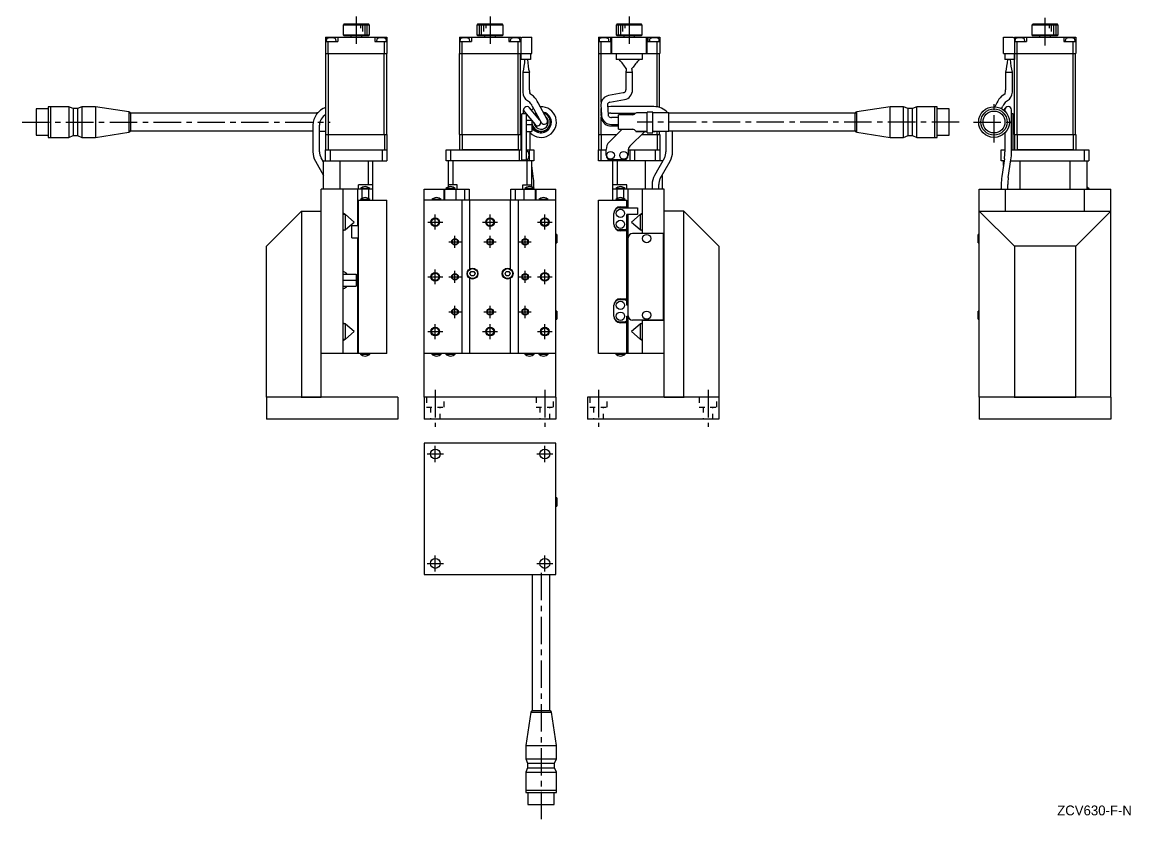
# Model space of a CAD drawing. Extents: x -100 to 406, y 14 to 563.
# Drawn here: x -100 to 406, y 14 to 379 of the extents above; entities that cross this region are included whole.
import ezdxf

# ---------------------------------------------------------------- set-up
doc = ezdxf.new("R2010")
doc.units = 0
doc.header["$LTSCALE"] = 10
doc.linetypes.add('CENTER', pattern=[2, 1.25, -0.25, 0.25, -0.25])
doc.linetypes.add('DOT', pattern=[0.5, 0.25, -0.25])
doc.layers.add('1', color=7, linetype='CONTINUOUS')
doc.styles.get("Standard").update_dxf_attribs({"font": 'FGP教科書体NT-M'})

msp = doc.modelspace()

# ---------------------------------------------------------------- linework, layer by layer
at = {"layer": '1', "color": 4, "linetype": 'CENTER'}
for p, q in [((52.845529, 381.822444), (52.845529, 368.637494)), ((113.893803, 381.822444), (113.893803, 368.637494)), ((177.390104, 381.822444), (177.390104, 368.637494)), ((367.220668, 368.637494), (367.220668, 381.822444)), ((343.920668, 324.220899), (343.920668, 343.020897)), ((-99.665127, 333.620898), (40.992052, 333.620898)), ((328.018109, 333.620898), (181.078476, 333.620898)), ((334.520669, 333.620898), (353.320667, 333.620898)), ((88.893803, 284.520898), (88.893803, 291.320898)), ((113.893803, 284.520898), (113.893803, 291.320898)), ((138.893803, 284.520898), (138.893803, 291.320898)), ((85.493803, 287.920898), (92.293803, 287.920898)), ((110.493803, 287.920898), (117.293803, 287.920898)), ((135.493803, 287.920898), (142.293803, 287.920898)), ((95.093803, 278.920898), (100.693803, 278.920898)), ((97.893803, 276.120898), (97.893803, 281.720898)), ((111.093803, 278.920898), (116.693803, 278.920898)), ((113.893803, 276.120898), (113.893803, 281.720898)), ((127.093803, 278.920898), (132.693803, 278.920898)), ((129.893803, 276.120898), (129.893803, 281.720898)), ((88.893803, 259.520898), (88.893803, 266.320898)), ((97.893803, 260.120898), (97.893803, 265.720898)), ((129.893803, 260.120898), (129.893803, 265.720898)), ((138.893803, 259.520898), (138.893803, 266.320898)), ((85.493803, 262.920898), (92.293803, 262.920898)), ((95.093803, 262.920898), (100.693803, 262.920898)), ((127.093803, 262.920898), (132.693803, 262.920898)), ((135.493803, 262.920898), (142.293803, 262.920898)), ((97.893803, 244.120898), (97.893803, 249.720898)), ((113.893803, 244.120898), (113.893803, 249.720898)), ((129.893803, 244.120898), (129.893803, 249.720898)), ((95.093803, 246.920898), (100.693803, 246.920898)), ((111.093803, 246.920898), (116.693803, 246.920898)), ((127.093803, 246.920898), (132.693803, 246.920898)), ((85.493803, 237.920898), (92.293803, 237.920898)), ((88.893803, 234.520898), (88.893803, 241.320898)), ((110.493803, 237.920898), (117.293803, 237.920898)), ((113.893803, 234.520898), (113.893803, 241.320898)), ((135.493803, 237.920898), (142.293803, 237.920898)), ((138.893803, 234.520898), (138.893803, 241.320898)), ((88.893803, 211.263093), (88.893803, 194.498569)), ((138.893803, 211.263093), (138.893803, 194.498569)), ((163.390104, 211.263093), (163.390104, 194.498569)), ((213.390104, 211.263093), (213.390104, 194.498569)), ((88.893803, 178.335213), (88.893803, 185.735213)), ((138.893803, 178.335213), (138.893803, 185.735213)), ((85.193803, 182.035213), (92.593803, 182.035213)), ((135.193803, 182.035213), (142.593803, 182.035213)), ((85.193803, 132.035213), (92.593803, 132.035213)), ((88.893803, 128.335213), (88.893803, 135.735213)), ((135.193803, 132.035213), (142.593803, 132.035213)), ((138.893803, 128.335213), (138.893803, 135.735213)), ((137.193803, 127.720448), (137.193803, 14.492319))]:
    msp.add_line(p, q, dxfattribs=at)
at = {"layer": '1', "color": 7, "linetype": 'CONTINUOUS'}
for p, q in [((47.345529, 378.420898), (46.845529, 377.920898)), ((46.845529, 377.920898), (46.845529, 373.420898)), ((58.845529, 377.920898), (46.845529, 377.920898)), ((47.345529, 378.420898), (58.345529, 378.420898)), ((58.845529, 377.920898), (58.345529, 378.420898)), ((58.845529, 373.420898), (58.845529, 377.920898)), ((108.393803, 378.420898), (107.893803, 377.920898)), ((119.893803, 377.920898), (107.893803, 377.920898)), ((107.893803, 377.920898), (107.893803, 373.420898)), ((108.393803, 378.420898), (119.393803, 378.420898)), ((119.893803, 377.920898), (119.393803, 378.420898)), ((119.893803, 373.420898), (119.893803, 377.920898)), ((171.890104, 378.420898), (171.390104, 377.920898)), ((183.390104, 377.920898), (171.390104, 377.920898)), ((171.390104, 377.920898), (171.390104, 373.420898)), ((171.890104, 378.420898), (182.890104, 378.420898)), ((183.390104, 377.920898), (182.890104, 378.420898)), ((183.390104, 373.420898), (183.390104, 377.920898)), ((361.720668, 378.420898), (361.220668, 377.920898)), ((373.220668, 377.920898), (361.220668, 377.920898)), ((361.220668, 377.920898), (361.220668, 373.420898)), ((361.720668, 378.420898), (372.720668, 378.420898)), ((373.220668, 377.920898), (372.720668, 378.420898)), ((373.220668, 373.420898), (373.220668, 377.920898)), ((38.845529, 372.420898), (66.845529, 372.420898)), ((38.845529, 372.420898), (38.845529, 364.920898)), ((38.845529, 370.420898), (44.345529, 370.420898)), ((39.18173, 371.406178), (39.095529, 370.420898)), ((40.045529, 364.920898), (40.045529, 370.420898)), ((43.595529, 370.420898), (43.509329, 371.406178)), ((44.345529, 372.420898), (44.345529, 370.420898)), ((46.845529, 373.420898), (47.345529, 372.920898)), ((46.845529, 373.420898), (58.845529, 373.420898)), ((58.345529, 372.920898), (47.345529, 372.920898)), ((50.345529, 372.920898), (50.345529, 372.420898)), ((55.345529, 372.420898), (55.345529, 372.920898)), ((58.345529, 372.920898), (58.845529, 373.420898)), ((61.345529, 372.420898), (61.345529, 370.420898)), ((61.345529, 370.420898), (66.845529, 370.420898)), ((62.18173, 371.406178), (62.095529, 370.420898)), ((65.645529, 364.920898), (65.645529, 370.420898)), ((66.595529, 370.420898), (66.509329, 371.406178)), ((66.845529, 372.420898), (66.845529, 364.920898)), ((99.893803, 372.420898), (127.893803, 372.420898)), ((99.893803, 372.420898), (99.893803, 364.920898)), ((99.893803, 370.420898), (105.393803, 370.420898)), ((100.230004, 371.406178), (100.143803, 370.420898)), ((101.093803, 364.920898), (101.093803, 370.420898)), ((104.643803, 370.420898), (104.557603, 371.406178)), ((105.393803, 372.420898), (105.393803, 370.420898)), ((107.893803, 373.420898), (119.893803, 373.420898)), ((107.893803, 373.420898), (108.393803, 372.920898)), ((119.393803, 372.920898), (108.393803, 372.920898)), ((111.393803, 372.920898), (111.393803, 372.420898)), ((116.393803, 372.420898), (116.393803, 372.920898)), ((119.393803, 372.920898), (119.893803, 373.420898)), ((122.393803, 372.420898), (122.393803, 370.420898)), ((122.393803, 370.420898), (127.893803, 370.420898)), ((123.230004, 371.406178), (123.143803, 370.420898)), ((126.693803, 364.920898), (126.693803, 370.420898)), ((127.643803, 370.420898), (127.557603, 371.406178)), ((127.893803, 372.420898), (127.893803, 362.120898)), ((128.393803, 372.120898), (127.893803, 372.120898)), ((128.393803, 372.420898), (128.393803, 372.120898)), ((128.393803, 372.420898), (132.893803, 372.420898)), ((132.893803, 364.920898), (132.893803, 372.420898)), ((163.390104, 372.420898), (191.390104, 372.420898)), ((163.390104, 372.420898), (163.390104, 364.920898)), ((163.390104, 370.420898), (168.890104, 370.420898)), ((163.726305, 371.406178), (163.640104, 370.420898)), ((164.590104, 364.920898), (164.590104, 370.420898)), ((168.140104, 370.420898), (168.053903, 371.406178)), ((168.890104, 372.420898), (168.890104, 370.420898)), ((169.140104, 364.920898), (169.140104, 372.120898)), ((169.175068, 372.120898), (169.140104, 372.120898)), ((169.175068, 372.420898), (169.175068, 372.120898)), ((169.489738, 364.920898), (169.489738, 372.420898)), ((171.390104, 373.420898), (183.390104, 373.420898)), ((171.390104, 373.420898), (171.890104, 372.920898)), ((182.890104, 372.920898), (171.890104, 372.920898)), ((174.890104, 372.920898), (174.890104, 372.420898)), ((179.890104, 372.420898), (179.890104, 372.920898)), ((182.890104, 372.920898), (183.390104, 373.420898)), ((185.29047, 364.920898), (185.29047, 372.420898)), ((185.605141, 372.420898), (185.605141, 372.120898)), ((185.640104, 372.120898), (185.605141, 372.120898)), ((185.640104, 364.920898), (185.640104, 372.120898)), ((185.890104, 372.420898), (185.890104, 370.420898)), ((185.890104, 370.420898), (191.390104, 370.420898)), ((186.726305, 371.406178), (186.640104, 370.420898)), ((190.190104, 364.920898), (190.190104, 370.420898)), ((191.140104, 370.420898), (191.053903, 371.406178)), ((191.390104, 372.420898), (191.390104, 364.920898)), ((348.220668, 364.920898), (348.220668, 372.420898)), ((348.220668, 372.420898), (352.720668, 372.420898)), ((352.720668, 372.420898), (352.720668, 372.120898)), ((353.220668, 372.120898), (352.720668, 372.120898)), ((353.220668, 372.420898), (353.220668, 362.120898)), ((353.220668, 372.420898), (381.220668, 372.420898)), ((353.220668, 370.420898), (358.720668, 370.420898)), ((353.556869, 371.406178), (353.470668, 370.420898)), ((354.420668, 364.920898), (354.420668, 370.420898)), ((357.970668, 370.420898), (357.884467, 371.406178)), ((358.720668, 372.420898), (358.720668, 370.420898)), ((361.220668, 373.420898), (373.220668, 373.420898)), ((361.220668, 373.420898), (361.720668, 372.920898)), ((372.720668, 372.920898), (361.720668, 372.920898)), ((364.720668, 372.920898), (364.720668, 372.420898)), ((369.720668, 372.420898), (369.720668, 372.920898)), ((372.720668, 372.920898), (373.220668, 373.420898)), ((375.720668, 372.420898), (375.720668, 370.420898)), ((375.720668, 370.420898), (381.220668, 370.420898)), ((376.556869, 371.406178), (376.470668, 370.420898)), ((380.020668, 364.920898), (380.020668, 370.420898)), ((380.970668, 370.420898), (380.884467, 371.406178)), ((381.220668, 372.420898), (381.220668, 364.920898)), ((38.845529, 364.920898), (66.845529, 364.920898)), ((38.945529, 327.920898), (38.945529, 364.920898)), ((40.086951, 327.920898), (40.086951, 364.920898)), ((65.604108, 327.920898), (65.604108, 364.920898)), ((66.745529, 327.920898), (66.745529, 364.920898)), ((99.893803, 364.920898), (132.893803, 364.920898)), ((99.993803, 327.920898), (99.993803, 364.920898)), ((101.135225, 327.920898), (101.135225, 364.920898)), ((126.652382, 327.920898), (126.652382, 364.920898)), ((127.793803, 327.920898), (127.793803, 364.920898)), ((132.293803, 364.920898), (132.293803, 362.120898)), ((163.390104, 364.920898), (191.390104, 364.920898)), ((163.490104, 327.920898), (163.490104, 364.920898)), ((164.631526, 342.640172), (164.631526, 364.920898)), ((171.390104, 364.920898), (171.390104, 362.120898)), ((183.390104, 364.920898), (183.390104, 362.120898)), ((190.148683, 340.549379), (190.148683, 364.920898)), ((191.290104, 340.264884), (191.290104, 364.920898)), ((348.220668, 364.920898), (381.220668, 364.920898)), ((348.820668, 364.920898), (348.820668, 362.120898)), ((353.320668, 327.920898), (353.320668, 364.920898)), ((354.46209, 327.920898), (354.46209, 364.920898)), ((379.979247, 327.920898), (379.979247, 364.920898)), ((381.120668, 327.920898), (381.120668, 364.920898)), ((132.293803, 362.120898), (127.893803, 362.120898)), ((183.390104, 362.120898), (171.390104, 362.120898)), ((353.220668, 362.120898), (348.820668, 362.120898)), ((128.818803, 356.320898), (131.918803, 356.320898)), ((128.818803, 356.320898), (128.818803, 348.338197)), ((131.918803, 348.338197), (131.918803, 356.320898)), ((175.840105, 356.320898), (178.940105, 356.320898)), ((175.840105, 356.320898), (175.840105, 348.338197)), ((176.091216, 358.065017), (176.137662, 357.948408)), ((178.605534, 357.787488), (178.639164, 357.93792)), ((178.639164, 357.93792), (178.679018, 358.044609)), ((178.679018, 358.044609), (178.763407, 358.186425)), ((178.940105, 348.338197), (178.940105, 356.320898)), ((349.195668, 356.320898), (349.195668, 348.338197)), ((349.195668, 356.320898), (352.295668, 356.320898)), ((352.295668, 348.338197), (352.295668, 356.320898)), ((130.1211, 344.114208), (130.137733, 344.102798)), ((133.694956, 345.430396), (131.883127, 346.66475)), ((174.717173, 346.908576), (167.955336, 345.674222)), ((174.767399, 346.918805), (174.717173, 346.908576)), ((174.904048, 346.9577), (174.767399, 346.918805)), ((175.034287, 347.010905), (174.904048, 346.9577)), ((175.156901, 347.07717), (175.034287, 347.010905)), ((347.419516, 345.430396), (347.411705, 345.425049)), ((348.987678, 346.498746), (347.419516, 345.430396)), ((-93.240259, 339.620896), (-93.240259, 327.6209)), ((-87.740258, 339.620896), (-93.240259, 339.620896)), ((-87.740258, 340.620897), (-87.740258, 326.620899)), ((-86.740256, 340.620897), (-87.740258, 340.620897)), ((-86.740256, 340.620897), (-86.740256, 326.620899)), ((-86.690256, 340.620897), (-86.740256, 340.570897)), ((-86.690256, 340.620897), (-86.690256, 326.620899)), ((-78.433256, 340.620897), (-86.690256, 340.620897)), ((-78.433256, 340.620897), (-78.433256, 326.620899)), ((-76.433256, 339.770898), (-78.433256, 340.620897)), ((-76.433256, 339.770898), (-76.433256, 327.470898)), ((-74.433256, 339.770898), (-76.433256, 339.770898)), ((-72.433256, 340.620897), (-74.433256, 339.770898)), ((-74.433256, 339.770898), (-74.433256, 327.470898)), ((-72.433256, 340.620897), (-72.433256, 326.620899)), ((-66.240257, 340.620897), (-72.433256, 340.620897)), ((-66.240257, 340.620897), (-66.240257, 326.620899)), ((-51.006274, 338.305223), (-66.240257, 340.620897)), ((129.21148, 337.420898), (129.21148, 339.179228)), ((130.137733, 344.102798), (131.898607, 342.903158)), ((136.604886, 334.547852), (131.855589, 340.149285)), ((133.184564, 340.91415), (137.228386, 333.387322)), ((139.959221, 334.854474), (135.915403, 342.381304)), ((164.536001, 341.567113), (164.796665, 336.561916)), ((164.631526, 337.780602), (164.631526, 339.732873)), ((167.631805, 341.728339), (167.633513, 341.835616)), ((167.89247, 336.723141), (167.631805, 341.728339)), ((167.633513, 341.835616), (167.656307, 341.964427)), ((167.656307, 341.964427), (167.708743, 342.100359)), ((169.006513, 340.679228), (167.69473, 340.517205)), ((167.708743, 342.100359), (167.773046, 342.20508)), ((167.773046, 342.20508), (167.84549, 342.291469)), ((167.84549, 342.291469), (167.924399, 342.364805)), ((167.924399, 342.364805), (168.018792, 342.434354)), ((168.512033, 342.624617), (175.27387, 343.858971)), ((188.668622, 340.679228), (169.006513, 340.679228)), ((296.475891, 340.620897), (281.241908, 338.305223)), ((296.475891, 326.620899), (296.475891, 340.620897)), ((302.66889, 340.620897), (296.475891, 340.620897)), ((302.66889, 326.620899), (302.66889, 340.620897)), ((304.66889, 339.770898), (302.66889, 340.620897)), ((304.66889, 327.470898), (304.66889, 339.770898)), ((306.66889, 339.770898), (304.66889, 339.770898)), ((308.66889, 340.620897), (306.66889, 339.770898)), ((306.66889, 327.470898), (306.66889, 339.770898)), ((308.66889, 326.620899), (308.66889, 340.620897)), ((316.92589, 340.620897), (308.66889, 340.620897)), ((316.92589, 326.620899), (316.92589, 340.620897)), ((316.97589, 340.570897), (316.92589, 340.620897)), ((316.97589, 326.620899), (316.97589, 340.620897)), ((317.975892, 340.620897), (316.97589, 340.620897)), ((317.975892, 326.620899), (317.975892, 340.620897)), ((323.475893, 339.620896), (317.975892, 339.620896)), ((323.475893, 327.6209), (323.475893, 339.620896)), ((345.199071, 342.381303), (344.249143, 340.613186)), ((347.303922, 339.748995), (347.929906, 340.91415)), ((348.331941, 339.05603), (349.258882, 340.149286)), ((348.902992, 339.179228), (348.902992, 338.537852)), ((349.16491, 342.868444), (350.976739, 344.102798)), ((351.902992, 320.054873), (351.902992, 339.179228)), ((-51.006274, 338.305223), (-51.006274, 328.936572)), ((-50.282601, 337.620898), (-50.282601, 329.620898)), ((34.759743, 337.620898), (-50.282601, 337.620898)), ((34.759743, 337.820898), (34.759743, 337.269522)), ((35.209216, 337.820898), (34.759743, 337.820898)), ((130.235723, 337.420898), (128.393803, 337.420898)), ((128.393803, 315.920898), (128.393803, 337.420898)), ((129.567369, 338.209169), (134.449694, 332.45084)), ((130.393803, 337.234455), (130.393803, 316.420898)), ((130.393803, 334.420898), (132.779338, 334.420898)), ((132.893803, 334.285894), (132.893803, 329.370898)), ((134.887287, 337.570752), (134.304561, 337.260911)), ((164.538045, 336.439466), (164.703736, 335.257576)), ((164.631526, 327.920898), (164.631526, 335.772658)), ((167.892996, 336.714051), (167.89247, 336.723141)), ((167.912541, 336.582751), (167.892996, 336.714051)), ((167.948913, 336.466465), (167.912541, 336.582751)), ((167.997934, 336.361624), (167.948913, 336.466465)), ((168.05757, 336.265566), (167.997934, 336.361624)), ((169.006513, 337.679228), (180.277007, 337.679228)), ((172.475891, 335.670898), (169.341415, 335.670898)), ((172.475891, 330.320898), (172.475891, 336.920898)), ((179.061677, 336.920898), (172.475891, 336.920898)), ((180.082997, 337.528005), (179.768784, 337.213791)), ((185.640104, 337.820898), (180.790104, 337.820898)), ((185.640104, 328.720898), (185.640104, 338.120898)), ((188.140104, 338.120898), (185.640104, 338.120898)), ((188.140104, 328.720898), (188.140104, 338.120898)), ((195.475891, 337.820898), (188.140104, 337.820898)), ((195.475891, 329.420898), (195.475891, 337.820898)), ((280.518234, 337.620898), (195.475891, 337.620898)), ((280.518234, 329.620898), (280.518234, 337.620898)), ((281.241908, 328.936572), (281.241908, 338.305223)), ((352.720668, 337.420898), (351.902992, 337.420898)), ((352.720668, 320.920898), (352.720668, 337.420898)), ((-66.240257, 326.620899), (-51.006274, 328.936572)), ((-50.282601, 329.620898), (33.067012, 329.620898)), ((33.067012, 332.179228), (33.067012, 320.054873)), ((36.067012, 320.054873), (36.067012, 332.179228)), ((36.067012, 329.420898), (38.945529, 329.420898)), ((130.393803, 332.420898), (132.893803, 332.420898)), ((130.393803, 329.370898), (132.893803, 329.370898)), ((132.21148, 320.920898), (132.21148, 329.370898)), ((132.893803, 330.897283), (135.122023, 329.712518)), ((132.893803, 330.330998), (134.887287, 329.271044)), ((168.35457, 324.542218), (174.13325, 330.320898)), ((169.172204, 331.920898), (172.475891, 331.920898)), ((169.341415, 332.570898), (172.475891, 332.570898)), ((172.475891, 330.320898), (179.061677, 330.320898)), ((184.496958, 329.370898), (177.768784, 322.642723)), ((179.768784, 330.028005), (180.082997, 329.713791)), ((180.369041, 329.513867), (180.407349, 329.370898)), ((180.407349, 329.370898), (185.074783, 329.370898)), ((180.790104, 329.420898), (185.640104, 329.420898)), ((185.074783, 329.370898), (185.08818, 329.420898)), ((188.140104, 329.420898), (195.475891, 329.420898)), ((188.790104, 329.370898), (189.290104, 329.370898)), ((190.148683, 327.920898), (190.148683, 329.420898)), ((191.290104, 327.920898), (191.290104, 329.420898)), ((194.168622, 329.420898), (194.168622, 320.054873)), ((195.475891, 329.620898), (280.518234, 329.620898)), ((197.168622, 320.054873), (197.168622, 329.620898)), ((281.241908, 328.936572), (296.475891, 326.620899)), ((-93.240259, 327.6209), (-87.740258, 327.6209)), ((-87.740258, 326.620899), (-86.740256, 326.620899)), ((-86.740256, 326.670899), (-86.690256, 326.620899)), ((-86.690256, 326.620899), (-78.433256, 326.620899)), ((-78.433256, 326.620899), (-76.433256, 327.470898)), ((-76.433256, 327.470898), (-74.433256, 327.470898)), ((-74.433256, 327.470898), (-72.433256, 326.620899)), ((-72.433256, 326.620899), (-66.240257, 326.620899)), ((38.845529, 327.920898), (38.845529, 321.020898)), ((38.845529, 327.920898), (66.845529, 327.920898)), ((40.045529, 327.920898), (40.045529, 320.920898)), ((65.645529, 327.920898), (65.645529, 320.920898)), ((66.845529, 327.920898), (66.845529, 321.020898)), ((99.893803, 327.920898), (99.893803, 320.920898)), ((99.893803, 327.920898), (127.893803, 327.920898)), ((101.093803, 327.920898), (101.093803, 321.020898)), ((126.693803, 327.920898), (126.693803, 321.020898)), ((127.893803, 327.920898), (127.893803, 320.920898)), ((163.390104, 327.920898), (163.390104, 321.020898)), ((163.390104, 327.920898), (171.73325, 327.920898)), ((164.590104, 327.920898), (164.590104, 320.920898)), ((183.046958, 327.920898), (191.390104, 327.920898)), ((185.640104, 328.720898), (188.140104, 328.720898)), ((190.190104, 327.920898), (190.190104, 320.920898)), ((191.390104, 327.920898), (191.390104, 321.020898)), ((296.475891, 326.620899), (302.66889, 326.620899)), ((302.66889, 326.620899), (304.66889, 327.470898)), ((304.66889, 327.470898), (306.66889, 327.470898)), ((306.66889, 327.470898), (308.66889, 326.620899)), ((308.66889, 326.620899), (316.92589, 326.620899)), ((316.92589, 326.620899), (316.97589, 326.670899)), ((316.97589, 326.620899), (317.975892, 326.620899)), ((317.975892, 327.6209), (323.475893, 327.6209)), ((348.902992, 328.703944), (348.902992, 320.054873)), ((353.220668, 327.920898), (353.220668, 320.920898)), ((353.220668, 327.920898), (381.220668, 327.920898)), ((354.420668, 327.920898), (354.420668, 321.020898)), ((380.020668, 327.920898), (380.020668, 321.020898)), ((381.220668, 327.920898), (381.220668, 320.920898)), ((38.845529, 321.020898), (38.945529, 320.920898)), ((38.845529, 315.920898), (38.845529, 320.920898)), ((38.845529, 320.920898), (66.845529, 320.920898)), ((40.845529, 320.920898), (40.845529, 315.920898)), ((64.845529, 315.920898), (64.845529, 320.920898)), ((66.745529, 320.920898), (66.845529, 321.020898)), ((66.845529, 320.920898), (66.845529, 315.920898)), ((93.893803, 315.920898), (93.893803, 320.920898)), ((93.893803, 320.920898), (128.393803, 320.920898)), ((95.893803, 320.920898), (95.893803, 315.920898)), ((100.993803, 320.920898), (101.093803, 321.020898)), ((101.093803, 321.020898), (126.693803, 321.020898)), ((126.693803, 321.020898), (126.793803, 320.920898)), ((127.393803, 315.920898), (127.393803, 320.920898)), ((130.393803, 320.920898), (133.893803, 320.920898)), ((131.076591, 320.111162), (130.393803, 320.170898)), ((131.893803, 315.920898), (131.893803, 320.920898)), ((133.893803, 320.920898), (133.893803, 315.920898)), ((163.390104, 321.020898), (163.490104, 320.920898)), ((163.390104, 315.920898), (163.390104, 320.920898)), ((163.390104, 320.920898), (166.890104, 320.920898)), ((164.390104, 320.920898), (164.390104, 315.920898)), ((166.890104, 318.420898), (166.890104, 321.006684)), ((176.890104, 320.521403), (176.890104, 318.420898)), ((176.916823, 320.920898), (191.390104, 320.920898)), ((177.890104, 315.920898), (177.890104, 320.920898)), ((179.890104, 320.920898), (179.890104, 315.920898)), ((189.390104, 315.920898), (189.390104, 320.920898)), ((191.290104, 320.920898), (191.390104, 321.020898)), ((191.390104, 320.920898), (191.390104, 315.920898)), ((347.220668, 315.920898), (347.220668, 320.920898)), ((347.220668, 320.920898), (348.902992, 320.920898)), ((351.902992, 320.920898), (387.220668, 320.920898)), ((354.320668, 320.920898), (354.420668, 321.020898)), ((354.420668, 321.020898), (380.020668, 321.020898)), ((380.020668, 321.020898), (380.120668, 320.920898)), ((385.220668, 315.920898), (385.220668, 320.920898)), ((387.220668, 320.920898), (387.220668, 315.920898)), ((34.162824, 315.824285), (37.845529, 309.220638)), ((37.845529, 315.380063), (36.782932, 317.28546)), ((37.845529, 302.920898), (37.845529, 315.920898)), ((37.845529, 315.920898), (66.845529, 315.920898)), ((45.345529, 315.920898), (45.345529, 302.920898)), ((58.345529, 304.920898), (58.345529, 315.920898)), ((60.345529, 297.920898), (60.345529, 315.920898)), ((133.893803, 315.920898), (93.893803, 315.920898)), ((94.893803, 303.949325), (94.893803, 315.920898)), ((96.893803, 315.920898), (96.893803, 304.920898)), ((128.393803, 316.420898), (130.393803, 316.420898)), ((130.393803, 316.670898), (131.076591, 316.730634)), ((130.893803, 304.920898), (130.893803, 315.920898)), ((132.893803, 303.949325), (132.893803, 315.920898)), ((192.390104, 315.920898), (163.390104, 315.920898)), ((174.890104, 316.420898), (168.890104, 316.420898)), ((169.890104, 297.920898), (169.890104, 315.920898)), ((171.890104, 315.920898), (171.890104, 304.920898)), ((184.890104, 302.920898), (184.890104, 315.920898)), ((193.452701, 317.28546), (188.985917, 309.275841)), ((191.606025, 307.814666), (196.072809, 315.824285)), ((192.390104, 315.920898), (192.390104, 315.380063)), ((348.548877, 315.920898), (347.220668, 315.920898)), ((348.676737, 316.776555), (347.479866, 308.766936)), ((348.220668, 313.724482), (348.220668, 315.920898)), ((350.446923, 308.323571), (351.643794, 316.33319)), ((351.582186, 315.920898), (387.220668, 315.920898)), ((355.720668, 315.920898), (355.720668, 302.920898)), ((378.720668, 302.920898), (378.720668, 315.920898)), ((386.220668, 315.920898), (386.220668, 302.920898)), ((133.634606, 308.766936), (132.893803, 313.724482)), ((192.390104, 309.220638), (192.390104, 302.920898)), ((53.845529, 302.920898), (53.845529, 304.920898)), ((60.345529, 304.920898), (53.845529, 304.920898)), ((98.893803, 304.920898), (94.893803, 304.920898)), ((98.893803, 302.920898), (98.893803, 304.920898)), ((128.893803, 302.920898), (128.893803, 304.920898)), ((128.893803, 304.920898), (132.893803, 304.920898)), ((133.893803, 303.356966), (133.893803, 305.045254)), ((176.390104, 304.920898), (169.890104, 304.920898)), ((176.390104, 302.920898), (176.390104, 304.920898)), ((187.890104, 305.045254), (187.890104, 302.920898)), ((190.890104, 302.920898), (190.890104, 305.045254)), ((347.220668, 305.045254), (347.220668, 302.920898)), ((350.220668, 302.920898), (350.220668, 305.045254)), ((60.345529, 302.920898), (36.845529, 302.920898)), ((36.845529, 207.920898), (36.845529, 302.920898)), ((46.845529, 227.920898), (46.845529, 302.920898)), ((53.345529, 302.920898), (53.345529, 286.170898)), ((58.995529, 303.213146), (54.695529, 303.213146)), ((54.695529, 303.213146), (54.695529, 302.920898)), ((55.309249, 302.920898), (55.309249, 298.697687)), ((58.381809, 302.920898), (58.381809, 298.697687)), ((58.995529, 302.920898), (58.995529, 303.213146)), ((83.893803, 302.920898), (104.393803, 302.920898)), ((83.893803, 208.020898), (83.893803, 302.920898)), ((92.793803, 302.920898), (92.793803, 297.920898)), ((93.093803, 302.920898), (93.093803, 297.920898)), ((93.743803, 303.213146), (93.743803, 302.920898)), ((98.043803, 303.213146), (93.743803, 303.213146)), ((98.043803, 302.920898), (98.043803, 303.213146)), ((98.393803, 297.920898), (98.393803, 302.920898)), ((102.393803, 297.920898), (102.393803, 302.920898)), ((104.393803, 302.920898), (104.393803, 297.920898)), ((123.393803, 297.920898), (123.393803, 302.920898)), ((123.393803, 302.920898), (143.893803, 302.920898)), ((125.393803, 302.920898), (125.393803, 297.920898)), ((129.393803, 297.920898), (129.393803, 302.920898)), ((129.743803, 303.213146), (129.743803, 302.920898)), ((134.043803, 303.213146), (129.743803, 303.213146)), ((134.043803, 302.920898), (134.043803, 303.213146)), ((134.693803, 297.920898), (134.693803, 302.920898)), ((134.993803, 297.920898), (134.993803, 302.920898)), ((143.893803, 208.020898), (143.893803, 302.920898)), ((193.390104, 302.920898), (169.890104, 302.920898)), ((175.540104, 303.213146), (171.240104, 303.213146)), ((171.240104, 303.213146), (171.240104, 302.920898)), ((171.853824, 298.697687), (171.853824, 302.920898)), ((174.926384, 298.697687), (174.926384, 302.920898)), ((175.540104, 302.920898), (175.540104, 303.213146)), ((176.890104, 294.420898), (176.890104, 302.920898)), ((183.390104, 302.920898), (183.390104, 282.720898)), ((193.390104, 207.920898), (193.390104, 302.920898)), ((337.220668, 302.920898), (397.220668, 302.920898)), ((337.220668, 208.020898), (337.220668, 302.920898)), ((347.220668, 303.213146), (347.070668, 303.213146)), ((347.070668, 303.213146), (347.070668, 302.920898)), ((349.220668, 292.920898), (349.220668, 302.920898)), ((385.220668, 292.920898), (385.220668, 302.920898)), ((387.370668, 303.213146), (386.220668, 303.213146)), ((387.370668, 302.920898), (387.370668, 303.213146)), ((397.220668, 208.020898), (397.220668, 302.920898)), ((53.845529, 227.920898), (53.845529, 297.920898)), ((53.845529, 297.920898), (66.845529, 297.920898)), ((58.995529, 298.213146), (54.695529, 298.213146)), ((54.695529, 298.213146), (54.695529, 297.920898)), ((58.995529, 297.920898), (58.995529, 298.213146)), ((66.845529, 227.920898), (66.845529, 297.920898)), ((143.893803, 297.920898), (83.893803, 297.920898)), ((87.343803, 298.213146), (87.343803, 297.920898)), ((91.643803, 298.213146), (87.343803, 298.213146)), ((91.643803, 297.920898), (91.643803, 298.213146)), ((101.093803, 227.920898), (101.093803, 297.920898)), ((104.693803, 266.614069), (104.693803, 297.920898)), ((123.093803, 297.920898), (123.093803, 266.614069)), ((126.693803, 297.920898), (126.693803, 227.920898)), ((136.143803, 298.213146), (136.143803, 297.920898)), ((140.443803, 298.213146), (136.143803, 298.213146)), ((140.443803, 297.920898), (140.443803, 298.213146)), ((163.390104, 227.920898), (163.390104, 297.920898)), ((163.390104, 297.920898), (176.390104, 297.920898)), ((175.540104, 298.213146), (171.240104, 298.213146)), ((171.240104, 298.213146), (171.240104, 297.920898)), ((172.890104, 294.420898), (181.190104, 294.420898)), ((173.390104, 294.920898), (176.390104, 294.920898)), ((175.540104, 297.920898), (175.540104, 298.213146)), ((176.390104, 294.420898), (176.390104, 297.920898)), ((181.190104, 294.420898), (181.190104, 291.420898)), ((27.845529, 292.920898), (11.845529, 276.920898)), ((27.845529, 292.920898), (27.845529, 208.020898)), ((27.845529, 292.920898), (36.845529, 292.920898)), ((46.968047, 291.820898), (46.845529, 291.662555)), ((47.845529, 291.420898), (46.845529, 291.420898)), ((47.716706, 291.42109), (46.968047, 291.820898)), ((51.845529, 287.920898), (47.845279, 291.326961)), ((47.845529, 284.420898), (47.845529, 291.420898)), ((170.390104, 286.920898), (170.390104, 291.920898)), ((176.390104, 249.920898), (176.390104, 291.420898)), ((181.190104, 291.420898), (176.390104, 291.420898)), ((176.890104, 245.120898), (176.890104, 291.420898)), ((182.390323, 291.326938), (178.390104, 287.920898)), ((182.390104, 291.420898), (182.390104, 284.420898)), ((183.390104, 291.420898), (182.390104, 291.420898)), ((183.267587, 291.820898), (182.518899, 291.42107)), ((183.390104, 291.662555), (183.267587, 291.820898)), ((202.390104, 292.920898), (193.390104, 292.920898)), ((202.390104, 208.020898), (202.390104, 292.920898)), ((218.390104, 276.920898), (202.390104, 292.920898)), ((353.220668, 276.920898), (337.220668, 292.920898)), ((337.220668, 292.920898), (397.220668, 292.920898)), ((397.220668, 292.920898), (381.220668, 276.920898)), ((46.845529, 284.420898), (47.845529, 284.420898)), ((46.845529, 284.179241), (46.968047, 284.020898)), ((46.968047, 284.020898), (47.716733, 284.420726)), ((47.845309, 284.514857), (51.845529, 287.920898)), ((50.845529, 280.670898), (50.845529, 286.170898)), ((53.845529, 286.170898), (50.845529, 286.170898)), ((175.390104, 284.420898), (172.890104, 284.420898)), ((176.390104, 283.920898), (173.390104, 283.920898)), ((178.390104, 287.920898), (182.390353, 284.514835)), ((182.390104, 284.420898), (183.390104, 284.420898)), ((182.518926, 284.420707), (183.267586, 284.020898)), ((183.267586, 284.020898), (183.390104, 284.179241)), ((50.845529, 280.670898), (53.845529, 280.670898)), ((53.345529, 280.670898), (53.345529, 227.920898)), ((144.393803, 282.320898), (143.893803, 282.320898)), ((143.893803, 278.520898), (144.393803, 278.520898)), ((144.393803, 282.320898), (144.393803, 278.520898)), ((192.890104, 282.720898), (178.890104, 282.720898)), ((183.390104, 282.920898), (193.390104, 282.920898)), ((191.890104, 282.920898), (191.890104, 282.720898)), ((192.890104, 282.720898), (192.890104, 243.120898)), ((336.720668, 278.520898), (336.720668, 282.320898)), ((337.220668, 282.320898), (336.720668, 282.320898)), ((336.720668, 278.520898), (337.220668, 278.520898)), ((11.845529, 208.020898), (11.845529, 276.920898)), ((218.390104, 276.920898), (218.390104, 208.020898)), ((381.220668, 276.920898), (353.220668, 276.920898)), ((353.220668, 276.920898), (353.220668, 208.020898)), ((381.220668, 208.020898), (381.220668, 276.920898)), ((46.968047, 265.320898), (46.845529, 265.162555)), ((46.845529, 264.170898), (52.845529, 264.170898)), ((47.063666, 265.304177), (46.968047, 265.320898)), ((47.19667, 265.249917), (47.063666, 265.304177)), ((52.845529, 264.170898), (52.845529, 258.670898)), ((104.739103, 264.420898), (105.316453, 265.420898)), ((105.316453, 263.420898), (104.739103, 264.420898)), ((105.316453, 265.420898), (106.471154, 265.420898)), ((106.471154, 263.420898), (105.316453, 263.420898)), ((106.471154, 265.420898), (107.048504, 264.420898)), ((107.048504, 264.420898), (106.471154, 263.420898)), ((120.739103, 264.420898), (121.316453, 265.420898)), ((121.316453, 263.420898), (120.739103, 264.420898)), ((121.316453, 265.420898), (122.471154, 265.420898)), ((122.471154, 263.420898), (121.316453, 263.420898)), ((122.471154, 265.420898), (123.048504, 264.420898)), ((123.048504, 264.420898), (122.471154, 263.420898)), ((46.845529, 261.420898), (52.845529, 261.420898)), ((46.845529, 258.670898), (52.845529, 258.670898)), ((104.693803, 227.920898), (104.693803, 262.227727)), ((123.093803, 262.227727), (123.093803, 227.920898)), ((46.845529, 257.679241), (46.968047, 257.520898)), ((46.968047, 257.520898), (47.102715, 257.550915)), ((170.390104, 244.920898), (170.390104, 249.920898)), ((175.390104, 252.420898), (172.890104, 252.420898)), ((173.390104, 252.920898), (176.390104, 252.920898)), ((176.890104, 249.920898), (176.390104, 249.920898)), ((144.393803, 247.320898), (143.893803, 247.320898)), ((143.893803, 243.520898), (144.393803, 243.520898)), ((144.393803, 247.320898), (144.393803, 243.520898)), ((176.390104, 244.920898), (176.900129, 244.920898)), ((176.390104, 227.920898), (176.390104, 244.920898)), ((176.890104, 227.920898), (176.890104, 244.920898)), ((192.890104, 243.120898), (178.890104, 243.120898)), ((183.390104, 243.120898), (183.390104, 227.920898)), ((193.390104, 242.920898), (183.390104, 242.920898)), ((191.890104, 243.120898), (191.890104, 242.920898)), ((336.720668, 243.520898), (336.720668, 247.320898)), ((337.220668, 247.320898), (336.720668, 247.320898)), ((336.720668, 243.520898), (337.220668, 243.520898)), ((46.968041, 241.820898), (46.845529, 241.662555)), ((47.845529, 241.420898), (46.845529, 241.420898)), ((47.716808, 241.421017), (46.968041, 241.820898)), ((51.845529, 237.920898), (47.844837, 241.32729)), ((47.84508, 234.514687), (51.845529, 237.920898)), ((47.845529, 234.420898), (47.845529, 241.420898)), ((172.890104, 242.420898), (175.390104, 242.420898)), ((176.390104, 241.920898), (173.390104, 241.920898)), ((182.39058, 241.327129), (178.390104, 237.920898)), ((178.390104, 237.920898), (182.390245, 234.514916)), ((182.390104, 241.420898), (182.390104, 234.420898)), ((183.390104, 241.420898), (182.390104, 241.420898)), ((183.267594, 241.820898), (182.519713, 241.421655)), ((183.390104, 241.662555), (183.267594, 241.820898)), ((46.845529, 234.420898), (47.845529, 234.420898)), ((46.845529, 234.179241), (46.96805, 234.020898)), ((46.96805, 234.020898), (47.716062, 234.420242)), ((182.390104, 234.420898), (183.390104, 234.420898)), ((182.518991, 234.42066), (183.267583, 234.020898)), ((183.267583, 234.020898), (183.390104, 234.179241)), ((66.845529, 227.920898), (36.845529, 227.920898)), ((54.695529, 227.920898), (54.695529, 227.62865)), ((58.995529, 227.62865), (58.995529, 227.920898)), ((143.893803, 227.920898), (83.893803, 227.920898)), ((87.343803, 227.920898), (87.343803, 227.62865)), ((91.643803, 227.62865), (91.643803, 227.920898)), ((93.743803, 227.920898), (93.743803, 227.62865)), ((98.043803, 227.62865), (98.043803, 227.920898)), ((129.743803, 227.920898), (129.743803, 227.62865)), ((134.043803, 227.62865), (134.043803, 227.920898)), ((136.143803, 227.920898), (136.143803, 227.62865)), ((140.443803, 227.62865), (140.443803, 227.920898)), ((193.390104, 227.920898), (163.390104, 227.920898)), ((171.240104, 227.920898), (171.240104, 227.62865)), ((175.540104, 227.62865), (175.540104, 227.920898)), ((54.695529, 227.62865), (58.995529, 227.62865)), ((87.343803, 227.62865), (91.643803, 227.62865)), ((93.743803, 227.62865), (98.043803, 227.62865)), ((129.743803, 227.62865), (134.043803, 227.62865)), ((136.143803, 227.62865), (140.443803, 227.62865)), ((171.240104, 227.62865), (175.540104, 227.62865)), ((11.845529, 208.020898), (11.945529, 207.920898)), ((11.845529, 207.920898), (11.845529, 197.920898)), ((71.845529, 207.920898), (11.845529, 207.920898)), ((27.745529, 207.920898), (27.845529, 208.020898)), ((27.845529, 208.020898), (36.845529, 208.020898)), ((71.845529, 207.920898), (71.845529, 197.920898)), ((83.893803, 208.020898), (83.993803, 207.920898)), ((83.893803, 207.920898), (83.893803, 197.920898)), ((143.893803, 207.920898), (83.893803, 207.920898)), ((143.793803, 207.920898), (143.893803, 208.020898)), ((143.893803, 207.920898), (143.893803, 197.920898)), ((158.390104, 207.920898), (158.390104, 197.920898)), ((218.390104, 207.920898), (158.390104, 207.920898)), ((193.390104, 208.020898), (202.390104, 208.020898)), ((202.390104, 208.020898), (202.490104, 207.920898)), ((218.290104, 207.920898), (218.390104, 208.020898)), ((218.390104, 207.920898), (218.390104, 197.920898)), ((337.220668, 208.020898), (337.320668, 207.920898)), ((337.220668, 207.920898), (337.220668, 197.920898)), ((397.220668, 207.920898), (337.220668, 207.920898)), ((353.120668, 207.920898), (353.220668, 208.020898)), ((353.220668, 208.020898), (381.220668, 208.020898)), ((381.220668, 208.020898), (381.320668, 207.920898)), ((397.120668, 207.920898), (397.220668, 208.020898)), ((397.220668, 207.920898), (397.220668, 197.920898)), ((71.845529, 197.920898), (11.845529, 197.920898)), ((143.893803, 197.920898), (83.893803, 197.920898)), ((218.390104, 197.920898), (158.390104, 197.920898)), ((397.220668, 197.920898), (337.220668, 197.920898)), ((83.893803, 187.035213), (83.893803, 127.035213)), ((143.893803, 187.035213), (83.893803, 187.035213)), ((143.893803, 127.035213), (143.893803, 187.035213)), ((144.393803, 161.935213), (143.893803, 161.935213)), ((144.393803, 161.935213), (144.393803, 158.135213)), ((143.893803, 158.135213), (144.393803, 158.135213)), ((83.893803, 127.035213), (143.893803, 127.035213)), ((133.193803, 127.035213), (133.193803, 64.907083)), ((141.193803, 64.907083), (141.193803, 127.035213)), ((132.509478, 64.18341), (130.193804, 48.949427)), ((132.509478, 64.18341), (141.878129, 64.18341)), ((133.193803, 64.907083), (141.193803, 64.907083)), ((144.193802, 48.949427), (141.878129, 64.18341)), ((130.193804, 48.949427), (144.193802, 48.949427)), ((130.193804, 48.949427), (130.193804, 42.756428)), ((144.193802, 42.756428), (144.193802, 48.949427)), ((130.193804, 42.756428), (144.193802, 42.756428)), ((130.193804, 42.756428), (131.043803, 40.756428)), ((131.043803, 40.756428), (143.343803, 40.756428)), ((131.043803, 40.756428), (131.043803, 38.756428)), ((143.343803, 40.756428), (144.193802, 42.756428)), ((143.343803, 38.756428), (143.343803, 40.756428)), ((131.043803, 38.756428), (130.193804, 36.756428)), ((130.193804, 36.756428), (144.193802, 36.756428)), ((130.193804, 36.756428), (130.193804, 28.499428)), ((131.043803, 38.756428), (143.343803, 38.756428)), ((144.193802, 36.756428), (143.343803, 38.756428)), ((144.193802, 28.499428), (144.193802, 36.756428)), ((130.193804, 28.499428), (144.193802, 28.499428)), ((130.193804, 28.499428), (130.243804, 28.449428)), ((130.193804, 28.449428), (144.193802, 28.449428)), ((130.193804, 28.449428), (130.193804, 27.449426)), ((130.193804, 27.449426), (144.193802, 27.449426)), ((131.193805, 27.449426), (131.193805, 21.949425)), ((143.193801, 21.949425), (143.193801, 27.449426)), ((144.143802, 28.449428), (144.193802, 28.499428)), ((144.193802, 27.449426), (144.193802, 28.449428)), ((131.193805, 21.949425), (143.193801, 21.949425))]:
    msp.add_line(p, q, dxfattribs=at)
at = {"layer": '1', "color": 9, "linetype": 'CONTINUOUS'}
for p, q in [((54.845529, 376.420898), (54.845529, 377.920898)), ((55.845529, 374.920898), (55.845529, 377.920898)), ((56.845529, 373.420898), (56.845529, 377.920898)), ((57.845529, 373.420898), (57.845529, 377.920898)), ((108.893803, 377.920898), (108.893803, 373.420898)), ((109.893803, 377.920898), (109.893803, 373.420898)), ((110.893803, 377.920898), (110.893803, 374.920898)), ((111.893803, 377.920898), (111.893803, 376.420898)), ((172.390104, 377.920898), (172.390104, 373.420898)), ((173.390104, 377.920898), (173.390104, 373.420898)), ((174.390104, 377.920898), (174.390104, 374.920898)), ((175.390104, 377.920898), (175.390104, 376.420898)), ((369.220668, 376.420898), (369.220668, 377.920898)), ((370.220668, 374.920898), (370.220668, 377.920898)), ((371.220668, 373.420898), (371.220668, 377.920898)), ((372.220668, 373.420898), (372.220668, 377.920898))]:
    msp.add_line(p, q, dxfattribs=at)
at = {"layer": '1', "color": 9, "linetype": 'DOT'}
for p, q in [((84.893803, 207.920898), (84.893803, 203.420898)), ((92.893803, 203.420898), (92.893803, 207.920898)), ((134.893803, 207.920898), (134.893803, 203.420898)), ((142.893803, 203.420898), (142.893803, 207.920898)), ((159.390104, 207.920898), (159.390104, 203.420898)), ((167.390104, 203.420898), (167.390104, 207.920898)), ((209.390104, 207.920898), (209.390104, 203.420898)), ((217.390104, 203.420898), (217.390104, 207.920898)), ((84.893803, 203.420898), (92.893803, 203.420898)), ((86.643803, 203.420898), (86.643803, 197.920898)), ((91.143803, 197.920898), (91.143803, 203.420898)), ((134.893803, 203.420898), (142.893803, 203.420898)), ((136.643803, 203.420898), (136.643803, 197.920898)), ((141.143803, 197.920898), (141.143803, 203.420898)), ((159.390104, 203.420898), (167.390104, 203.420898)), ((161.140104, 203.420898), (161.140104, 197.920898)), ((165.640104, 197.920898), (165.640104, 203.420898)), ((209.390104, 203.420898), (217.390104, 203.420898)), ((211.140104, 203.420898), (211.140104, 197.920898)), ((215.640104, 197.920898), (215.640104, 203.420898))]:
    msp.add_line(p, q, dxfattribs=at)
at = {"layer": '1', "color": 7, "linetype": 'CONTINUOUS'}
for centre, radius in [((343.920668, 333.620898), 6.999999), ((343.920668, 333.620898), 5.999998), ((343.920668, 333.620898), 5), ((168.890104, 318.420898), 1.75), ((174.890104, 318.420898), 1.75), ((173.390104, 291.920898), 1.9), ((88.893803, 287.920898), 1.65), ((113.893803, 287.920898), 1.65), ((138.893803, 287.920898), 1.65), ((173.390104, 286.920898), 1.9), ((97.893803, 278.920898), 1.25), ((113.893803, 278.920898), 1.25), ((129.893803, 278.920898), 1.25), ((185.390104, 280.420898), 1.9), ((88.893803, 262.920898), 1.65), ((97.893803, 262.920898), 1.25), ((105.893803, 264.420898), 2.5), ((105.893803, 264.420898), 2.25), ((121.893803, 264.420898), 2.5), ((121.893803, 264.420898), 2.25), ((129.893803, 262.920898), 1.25), ((138.893803, 262.920898), 1.65), ((97.893803, 246.920898), 1.25), ((113.893803, 246.920898), 1.25), ((129.893803, 246.920898), 1.25), ((173.390104, 249.920898), 1.9), ((173.390104, 244.920898), 1.9), ((185.390104, 245.420898), 1.9), ((88.893803, 237.920898), 1.65), ((113.893803, 237.920898), 1.65), ((138.893803, 237.920898), 1.65), ((88.893803, 182.035213), 2.25), ((138.893803, 182.035213), 2.25), ((88.893803, 132.035213), 2.25), ((138.893803, 132.035213), 2.25)]:
    msp.add_circle(centre, radius, dxfattribs=at)
at = {"layer": '1', "color": 9, "linetype": 'CONTINUOUS'}
for centre, radius in [((88.893803, 287.920898), 2), ((113.893803, 287.920898), 2), ((138.893803, 287.920898), 2), ((97.893803, 278.920898), 1.5), ((113.893803, 278.920898), 1.5), ((129.893803, 278.920898), 1.5), ((88.893803, 262.920898), 2), ((97.893803, 262.920898), 1.5), ((129.893803, 262.920898), 1.5), ((138.893803, 262.920898), 2), ((97.893803, 246.920898), 1.5), ((113.893803, 246.920898), 1.5), ((129.893803, 246.920898), 1.5), ((88.893803, 237.920898), 2), ((113.893803, 237.920898), 2), ((138.893803, 237.920898), 2)]:
    msp.add_circle(centre, radius, dxfattribs=at)
at = {"layer": '1', "color": 7, "linetype": 'CONTINUOUS'}
for centre, radius, start, end in [((39.679828, 371.3626), 0.5, 107.629155, 175), ((41.345529, 366.120898), 6, 72.370845, 107.629155), ((43.011231, 371.3626), 0.5, 5, 72.370845), ((62.679828, 371.3626), 0.5, 107.629155, 175), ((64.345529, 366.120898), 6, 72.370845, 107.629155), ((66.011231, 371.3626), 0.5, 5, 72.370845), ((100.728102, 371.3626), 0.5, 107.629155, 175), ((102.393803, 366.120898), 6, 72.370845, 107.629155), ((104.059505, 371.3626), 0.5, 5, 72.370845), ((123.728102, 371.3626), 0.5, 107.629155, 175), ((125.393803, 366.120898), 6, 72.370845, 107.629155), ((127.059505, 371.3626), 0.5, 5, 72.370845), ((164.224402, 371.3626), 0.5, 107.629155, 175), ((165.890104, 366.120898), 6, 72.370845, 107.629155), ((167.555806, 371.3626), 0.5, 5, 72.370845), ((187.224402, 371.3626), 0.5, 107.629155, 175), ((188.890104, 366.120898), 6, 72.370845, 107.629155), ((190.555806, 371.3626), 0.5, 5, 72.370845), ((354.054966, 371.3626), 0.5, 107.629155, 175), ((355.720668, 366.120898), 6, 72.370845, 107.629155), ((357.38637, 371.3626), 0.5, 5, 72.370845), ((377.054966, 371.3626), 0.5, 107.629155, 175), ((378.720668, 366.120898), 6, 72.370845, 107.629155), ((380.38637, 371.3626), 0.5, 5, 72.370845), ((98.010982, 363.959519), 31.878043, 346.135879, 356.693532), ((162.571914, 363.928613), 31.671896, 183.27201, 193.898579), ((125.551243, 321.467462), 62.399278, 35.9094579, 40.65516187), ((257.801132, 298.585378), 98.991145, 140.07156107, 142.98065532), ((316.19953, 364.282348), 34.032002, 346.470847, 356.358564), ((382.702525, 363.898984), 31.474277, 183.238552, 193.932037), ((173.250651, 357.426037), 2.933889, 337.87177949, 10.25603802), ((181.95412, 357.51058), 3.360016, 175.27273389, 200.7364772), ((134.171861, 347.675899), 5.393873, 172.947019, 221.323908), ((139.278253, 348.238756), 7.360121, 179.225868, 193.677733), ((126.418578, 337.798465), 10.544764, 25.760345, 46.366204), ((168.533352, 341.716078), 4.000126, 98.308294, 182.134186), ((174.362591, 348.323102), 1.477591, 302.51843686, 0.58532874), ((174.418595, 348.299027), 4.52168, 280.90317, 0.496344), ((354.694792, 337.817074), 10.535696, 133.874562, 154.328193), ((342.526171, 348.20193), 6.670889, 344.035171, 1.170471), ((346.987552, 347.668116), 5.350244, 318.211383, 7.194792), ((41.567012, 332.179228), 8.5, 107.963415, 180), ((130.71148, 339.179228), 1.5, 40.29366, 220.29366), ((122.579017, 335.451837), 11.929564, 27.250412, 38.762595), ((137.193803, 333.620898), 6.999999, 224.621653, 92.689587), ((137.193803, 333.620898), 6.999999, 118.902597, 129.063546), ((168.735565, 341.310654), 1.332841, 99.65475862, 122.53252921), ((188.668622, 332.179228), 8.5, 41.58465, 90), ((358.941272, 335.205082), 12.403372, 141.635409, 152.594596), ((350.402992, 339.179228), 1.5, 0, 180), ((-51.240258, 337.332981), 1.000002, 16.733256, 76.468302), ((41.567012, 332.179228), 5.5, 118.465735, 180), ((137.193803, 333.620898), 4.2, 173.020659, 72.272804), ((137.193803, 333.620898), 3.3, 190.011542, 52.023374), ((137.193803, 333.620898), 4.684326, 119.226663, 128.455271), ((137.193803, 333.620898), 4.2, 119.339634, 128.24319), ((137.093803, 333.420898), 4.7, 242, 75.292554), ((137.093803, 333.420898), 4.7, 116.995462, 118), ((137.193803, 333.620898), 3.3, 119.637649, 127.683626), ((138.593803, 334.120898), 1.55, 208.247104, 28.247104), ((137.193803, 333.620898), 4.684326, 336.091442, 78.104982), ((167.778963, 336.891078), 3.272232, 159.264982, 187.932905), ((168.874205, 336.182237), 4.271746, 192.50119, 274.000226), ((169.168724, 336.95741), 4.38991, 185.168886, 272.2545), ((168.972811, 335.565537), 2.11396, 89.086508, 121.799172), ((169.289652, 337.242344), 1.572299, 218.40690589, 271.88661145), ((179.061677, 337.920898), 1, 270, 315), ((180.790104, 336.820898), 1, 90, 135), ((281.475892, 337.332981), 1.000002, 103.531698, 163.266744), ((-51.240258, 329.908815), 1.000002, 283.531698, 343.266744), ((137.193803, 333.620898), 4.684326, 203.371078, 222.791455), ((135.593803, 333.420898), 1.5, 220.29366, 9.934744), ((137.093803, 333.420898), 4.2, 242, 334.960332), ((179.061677, 329.320898), 1, 45, 90), ((180.790104, 330.420898), 1, 225, 270), ((188.790104, 329.870898), 0.5, 244.158067, 270), ((189.290104, 329.870898), 0.5, 270, 295.841933), ((281.475892, 329.908815), 1.000002, 196.733256, 256.468302), ((171.890104, 321.006684), 5, 135, 180), ((41.758966, 320.049061), 8.691956, 179.961693, 209.081673), ((41.755771, 320.048231), 5.688764, 179.933111, 209.055331), ((131.033013, 319.613065), 0.5, 15.362549, 85), ((126.693803, 318.420898), 5, 344.637451, 15.362549), ((179.890104, 320.521403), 3, 135, 180), ((188.475256, 320.049422), 5.693369, 330.956706, 0.054852), ((188.478715, 320.048531), 8.689909, 330.914821, 0.041814), ((326.37079, 319.962978), 22.532389, 351.870253, 0.233673), ((326.242791, 319.972118), 25.660335, 351.847322, 0.184779), ((131.033013, 317.228732), 0.5, 275, 344.637451), ((168.890104, 318.420898), 2, 180, 270), ((174.890104, 318.420898), 2, 270, 0), ((108.261796, 305.129972), 25.632147, 359.810628, 8.15727), ((196.580011, 305.051595), 8.689909, 150.914821, 180.041814), ((372.880869, 305.128008), 25.660335, 171.847322, 180.184779), ((56.845529, 301.120898), 3, 44.220044, 135.779956), ((95.893803, 301.120898), 3, 44.220044, 135.779956), ((131.893803, 301.120898), 3, 44.220044, 135.779956), ((173.390104, 301.120898), 3, 44.220044, 135.779956), ((196.58347, 305.050704), 5.693369, 150.956706, 180.054852), ((372.75287, 305.137149), 22.532389, 171.870253, 180.233673), ((385.220668, 301.120898), 3, 44.220044, 70.528779), ((56.845529, 296.120898), 3, 44.220044, 135.779956), ((89.493803, 296.120898), 3, 44.220044, 135.779956), ((138.293803, 296.120898), 3, 44.220044, 135.779956), ((173.390104, 296.120898), 3, 44.220044, 135.779956), ((349.220668, 301.120898), 3, 131.810315, 135.779956), ((173.390104, 291.920898), 3, 90, 180), ((172.890104, 291.920898), 2.5, 90, 180), ((173.390104, 286.920898), 3, 180, 270), ((172.890104, 286.920898), 2.5, 180, 270), ((175.390104, 285.420898), 1, 270, 0), ((178.890104, 280.720898), 2, 90, 180), ((42.02116, 256.613249), 10.068661, 48.64681242, 59.06791456), ((42.83363, 265.202283), 8.761764, 299.1593561, 311.79926627), ((173.390104, 249.920898), 3, 90, 180), ((172.890104, 249.920898), 2.5, 90, 180), ((175.390104, 251.420898), 1, 0, 90), ((173.390104, 244.920898), 3, 180, 270), ((172.890104, 244.920898), 2.5, 180, 270), ((175.390104, 243.420898), 1, 270, 0), ((178.890104, 245.120898), 2, 180, 270), ((56.845529, 229.720898), 3, 224.220044, 315.779956), ((89.493803, 229.720898), 3, 224.220044, 315.779956), ((95.893803, 229.720898), 3, 224.220044, 315.779956), ((131.893803, 229.720898), 3, 224.220044, 315.779956), ((138.293803, 229.720898), 3, 224.220044, 315.779956), ((173.390104, 229.720898), 3, 224.220044, 315.779956), ((133.48172, 63.949426), 1.000002, 106.733256, 166.468302), ((140.905886, 63.949426), 1.000002, 13.531698, 73.266744)]:
    msp.add_arc(centre, radius, start, end, dxfattribs=at)

# ---------------------------------------------------------------- texts
at = {"layer": '1', "color": 7}
msp.add_text('ZCV630-F-N', height=4.5, dxfattribs=at).set_placement((372.759375, 16.993359))

doc.saveas('drawing.dxf')
